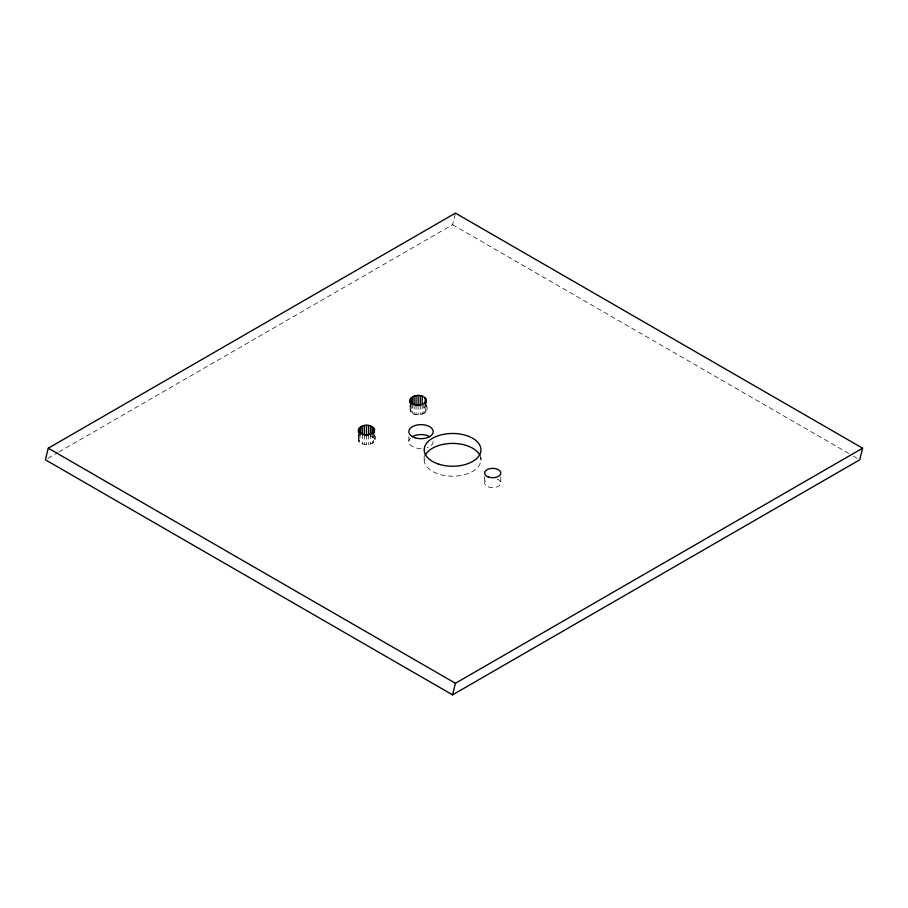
<?xml version="1.0" encoding="UTF-8"?>
<svg xmlns="http://www.w3.org/2000/svg" width="908" height="908" viewBox="0 0 908 908"><rect width="100%" height="100%" fill="white"/><g stroke="black" fill="none" stroke-linecap="round" stroke-linejoin="round"><path stroke-width="0.68" stroke-dasharray="4.54 3.41" d="M374.652 434.966C381.008 449.687 347.753 445.056 362.485 435.874M426.272 405.161C432.446 418.134 402.789 417.124 412.425 406.818M58.895 452.002L452.57 224.719L455.43 213.13M47.852 458.381L57.669 452.717M370.6 435.874L373.574 437.588L374.652 439.926M452.57 224.719L848.696 453.421M853.599 456.259L857.277 458.381M423.888 406.818L426.272 410.132M500.807 476.995L500.807 483.204M484.611 476.53L484.611 482.738M480.956 457.314L480.956 459.8M425.988 402.653L425.988 411.347M425.182 402.539L425.182 412.47M424.184 456.066L424.184 459.8M423.888 403.504L423.888 413.446M422.209 404.253L422.209 414.184M420.256 404.718L420.256 414.65M418.157 404.877L418.157 414.808M416.057 404.718L416.057 414.65M414.105 404.253L414.105 414.184M412.425 403.504L412.425 413.446M411.131 402.539L411.131 412.47M410.325 402.653L410.325 411.347M410.053 405.161L410.053 410.132M408.861 436.623L408.861 441.583M374.38 434.932L374.38 441.14M373.574 432.333L373.574 442.275M372.28 433.309L372.28 443.24M370.6 434.047L370.6 443.989M368.648 434.523L368.648 444.455M366.548 434.682L366.548 444.614M364.449 434.523L364.449 444.455M362.485 434.047L362.485 443.989M360.805 434.137L360.805 436.623M359.523 432.333L359.523 442.275M358.717 432.446L358.717 441.14M358.433 434.966L358.433 439.926M479.98 455.555A28.386 16.389 0 0 1 454.42 476.144A28.386 16.389 0 0 1 424.422 457.655M433.195 441.583A12.167 7.026 0 0 1 427.112 447.667M421.028 448.609A12.167 7.026 0 0 1 410.495 438.076M497.119 479.038A8.115 4.688 0 0 1 499.105 485.848A8.115 4.688 0 0 1 487.187 486.404A8.115 4.688 0 0 1 487.267 479.492"/><path stroke-width="1.36" d="M358.433 429.995C360.34 423.582 372.757 423.582 374.652 429.995C372.757 436.408 360.34 436.408 358.433 429.995L358.433 432.48M410.053 402.675C408.237 392.982 428.077 392.982 426.272 402.675M426.272 400.201C424.365 406.614 411.948 406.614 410.053 400.201M48.272 448.2L45.4 459.8L452.57 694.87L859.728 459.8L862.6 448.2L455.43 213.13L48.272 448.2L455.43 683.281L862.6 448.2M452.57 694.87L455.43 683.281M368.648 425.477L368.648 435.409L364.449 435.409L364.449 425.477M425.988 398.987L425.988 402.709M425.182 397.852L425.182 404.06M422.209 396.138L422.209 404.832M420.256 395.672L420.256 405.604M418.157 395.513L418.157 405.445M416.057 395.672L416.057 405.604M414.105 396.138L414.105 404.832M412.425 396.887L412.425 404.332M411.131 397.852L411.131 404.06M410.325 398.987L410.325 402.709M374.38 428.78L374.38 432.503M373.574 427.657L373.574 433.865M372.28 426.681L372.28 434.137M370.6 425.943L370.6 434.637M366.548 425.319L366.548 435.25M362.485 425.943L362.485 434.637M360.805 426.681L360.805 434.137M359.523 427.657L359.523 433.865M358.717 428.78L358.717 432.503M425.148 455.555A28.386 16.389 0 0 1 452.57 443.41A28.386 16.389 0 0 1 479.98 455.555M412.425 436.623A12.167 7.026 0 0 1 429.632 436.623M438.371 464.056A28.386 16.389 0 0 0 480.956 449.857A28.386 16.389 0 0 0 438.371 435.67A28.386 16.389 0 0 0 438.371 464.056M414.945 437.735A12.167 7.026 0 0 0 433.195 431.652A12.167 7.026 0 0 0 414.945 425.568A12.167 7.026 0 0 0 414.945 437.735M488.3 476.972A8.115 4.688 0 0 0 500.807 473.272A8.115 4.688 0 0 0 489.015 468.869A8.115 4.688 0 0 0 488.3 476.972"/></g></svg>
